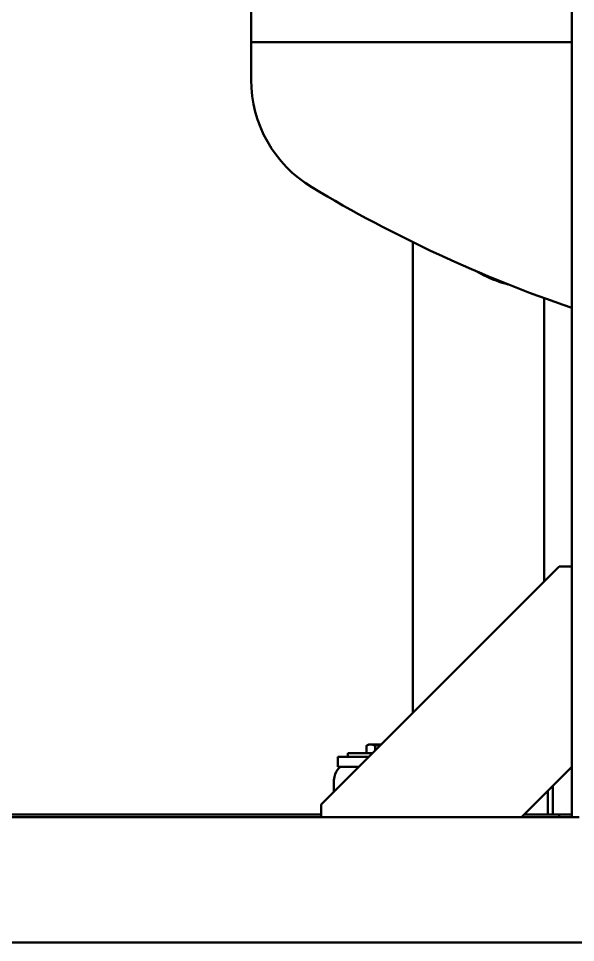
# Model space of a CAD drawing. Header units: millimetres. Extents: x 1510 to 10524, y 7125 to 13164.
# Drawn here: x 5113.2 to 5157.7, y 11262.5 to 11336.2 of the extents above; entities that cross this region are included whole.
import ezdxf

# ---------------------------------------------------------------- set-up
doc = ezdxf.new("R2010")
doc.units = ezdxf.units.MM
doc.header["$LTSCALE"] = 4
doc.layers.add('Visible (ISO)', color=7, linetype='Continuous', lineweight=50)

msp = doc.modelspace()

# ---------------------------------------------------------------- linework, layer by layer
at = {"layer": 'Visible (ISO)'}
for p, q in [((5157.407, 11272.454), (5157.407, 11547.454)), ((5131.807, 11334.267), (5131.807, 11511.267)), ((5157.407, 11334.267), (5131.807, 11334.267)), ((5131.807, 11334.267), (5157.407, 11334.267)), ((5131.807, 11334.267), (5131.807, 11331.267)), ((5144.727, 11280.774), (5144.727, 11318.311)), ((5149.775, 11315.998), (5150.424, 11315.663)), ((5155.216, 11291.263), (5155.216, 11313.844)), ((5137.407, 11273.454), (5156.407, 11292.454)), ((5156.407, 11292.454), (5157.407, 11292.454)), ((5141.194, 11278.254), (5141.008, 11278.147)), ((5141.008, 11277.554), (5141.008, 11278.147)), ((5141.355, 11278.254), (5141.194, 11278.254)), ((5142.207, 11278.254), (5141.355, 11278.254)), ((5141.701, 11277.748), (5141.701, 11278.147)), ((5138.72, 11277.254), (5138.97, 11277.254)), ((5138.72, 11276.454), (5138.72, 11277.254)), ((5141.207, 11277.254), (5138.97, 11277.254)), ((5139.544, 11277.554), (5139.926, 11277.554)), ((5139.544, 11277.254), (5139.544, 11277.554)), ((5141.507, 11277.554), (5139.926, 11277.554)), ((5138.97, 11276.454), (5138.72, 11276.454)), ((5138.97, 11276.454), (5140.407, 11276.454)), ((5157.407, 11276.454), (5153.407, 11272.454)), ((5138.412, 11274.459), (5138.412, 11275.154)), ((5155.902, 11272.654), (5155.902, 11274.949)), ((5155.502, 11274.549), (5155.502, 11272.654)), ((5137.407, 11272.454), (5137.407, 11273.454)), ((4937.382, 11272.454), (5157.407, 11272.454)), ((5137.407, 11272.654), (4957.407, 11272.654)), ((5156.407, 11272.654), (5153.607, 11272.654)), ((5157.407, 11272.654), (5156.407, 11272.654)), ((5156.407, 11272.454), (5156.407, 11272.654)), ((5157.407, 11272.454), (5158.007, 11272.454)), ((4927.407, 11262.454), (5627.407, 11262.454))]:
    msp.add_line(p, q, dxfattribs=at)
for centre, radius, start, end in [((5141.807, 11331.267), 10, 180, 239.06861), ((5192.407, 11415.708), 108.441, 239.06861, 251.17039)]:
    msp.add_arc(centre, radius, start, end, dxfattribs=at)
for centre, major_axis, ratio, start_param, end_param in [((5151.424, 11315.663), (1.865, -0.723), 0.204303, 4.227412, 5.289468), ((5139.062, 11275.154), (0, 1.3), 0.5, 0, 1.570796)]:
    msp.add_ellipse(centre, major_axis=major_axis, ratio=ratio, start_param=start_param, end_param=end_param, dxfattribs=at)
for points, weights in [([(5141.355, 11278.254), (5141.194, 11278.254), (5141.008, 11278.147)], [1, 1.0379548493, 1]), ([(5141.701, 11278.147), (5141.516, 11278.254), (5141.355, 11278.254)], [1, 1.0379548493, 1]), ([(5142.198, 11278.245), (5141.966, 11278.223), (5141.701, 11278.147)], [1.0157969404, 1.02674642717, 1])]:
    msp.add_rational_spline(points, weights, degree=2, dxfattribs=at)

doc.saveas('drawing.dxf')
